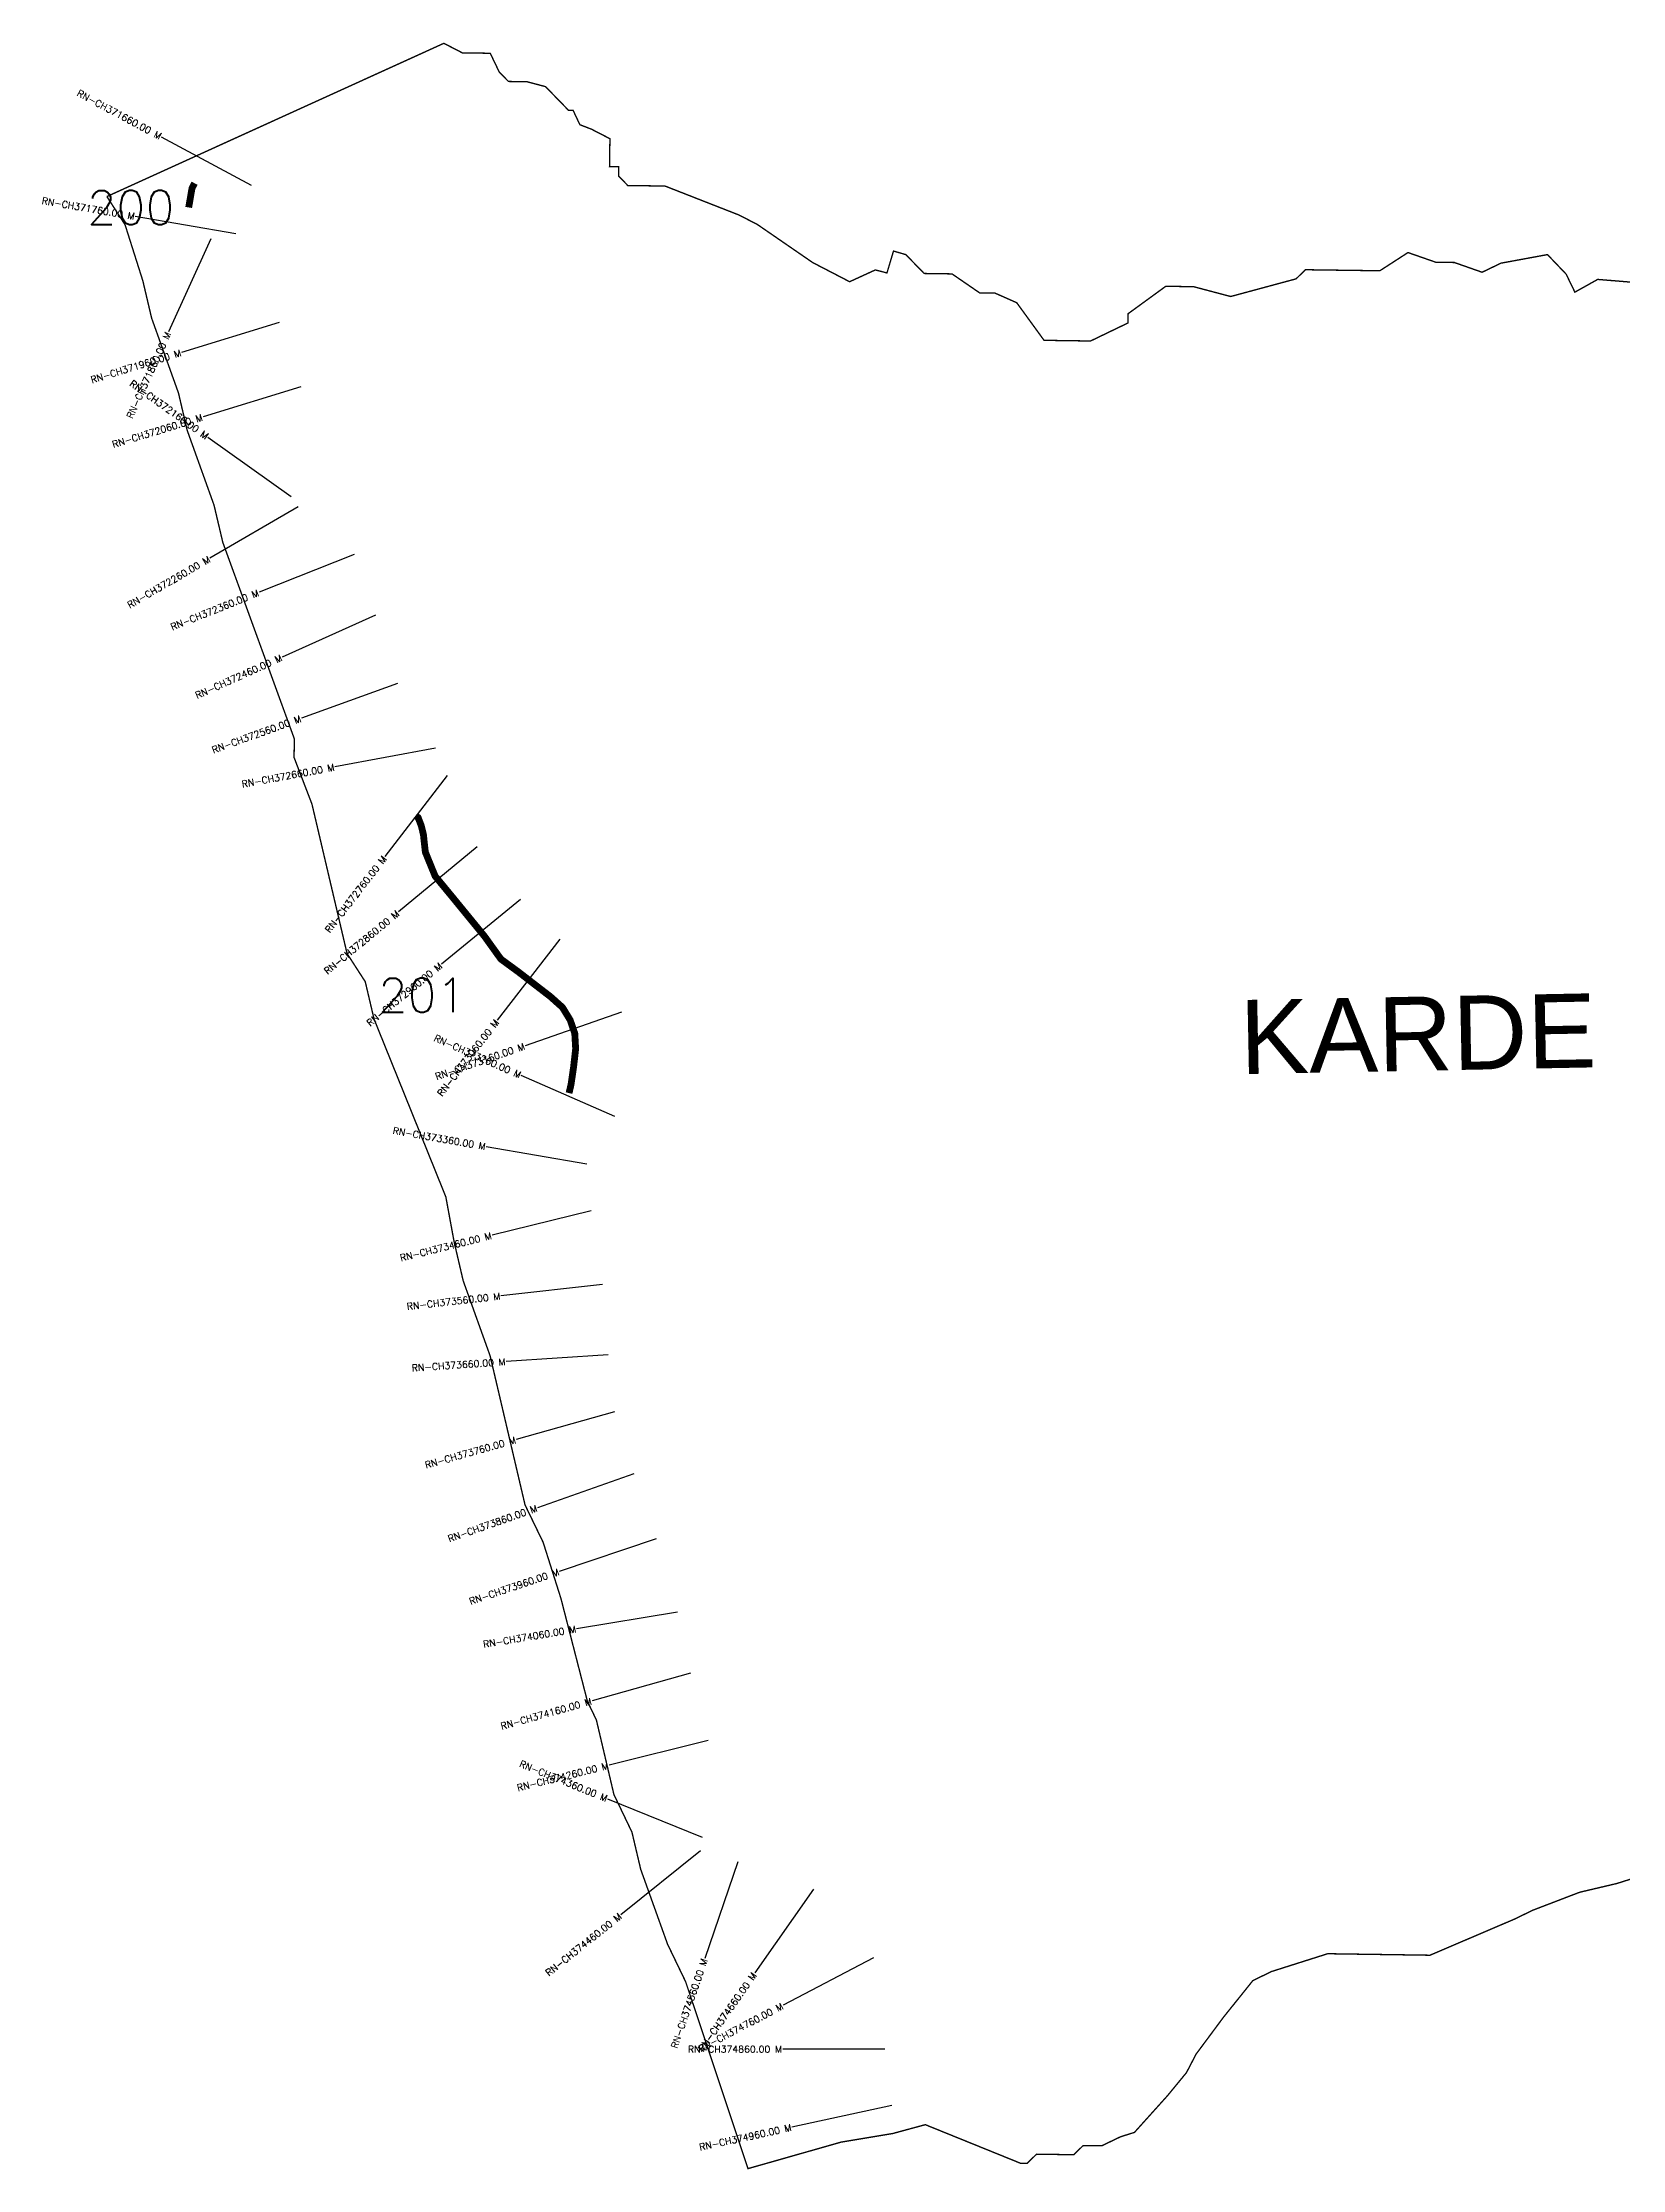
# Model space of a CAD drawing. Header units: metres. Extents: x 300332 to 304741, y 1962191 to 1965462.
# Drawn here: x 300332 to 302651, y 1962191 to 1965312 of the extents above; entities that cross this region are included whole.
import ezdxf
from ezdxf.enums import TextEntityAlignment as Align

# ---------------------------------------------------------------- set-up
doc = ezdxf.new("R2010")
doc.units = ezdxf.units.M
doc.header["$MEASUREMENT"] = 0
for name, color, linetype in [('ARTIFICIALLY PROTECTED', 4, 'Continuous'), ('CS', 134, 'Continuous'), ('CSMark', 6, 'Continuous'), ('VILLAGE NAME', 250, 'Continuous')]:
    doc.layers.add(name, color=color, linetype=linetype)
doc.styles.get("Standard").update_dxf_attribs({"font": 'simplex.shx'})

msp = doc.modelspace()

# ---------------------------------------------------------------- linework, layer by layer
at = {"color": 6, "const_width": 2, "flags": 128}
for points in [[(300426.3, 1965086.2), (300921, 1965311.1), (300948.1, 1965297.1), (300989.1, 1965296.5), (301002.3, 1965269), (301015.8, 1965255.1), (301043.1, 1965254.7), (301070.3, 1965247.5), (301103.9, 1965212.9), (301110.7, 1965212.8), (301120.7, 1965191.6), (301137.6, 1965185.1), (301164.8, 1965171.1), (301164.2, 1965130.1), (301177.8, 1965129.9), (301177.6, 1965116.3), (301191, 1965102.4), (301245.7, 1965101.6), (301354.3, 1965059.1), (301381.4, 1965045.1), (301462.5, 1964989.3), (301516.7, 1964961.2), (301554.4, 1964978.5), (301571.5, 1964974.1), (301581.1, 1965006.2), (301599.2, 1965001), (301626.1, 1964973.3), (301667, 1964972.7), (301707.6, 1964944.8), (301730.1, 1964944.5), (301762, 1964930.4), (301802.1, 1964875.2), (301870.4, 1964874.2), (301925.4, 1964900.7), (301925.6, 1964914.3), (301980.8, 1964954.5), (302021.7, 1964953.9), (302076.1, 1964939.5), (302172.1, 1964965.4), (302185.9, 1964978.8), (302295.1, 1964977.3), (302336.4, 1965004), (302377.2, 1964989.8), (302404.5, 1964989.4), (302445.2, 1964975.1), (302472.8, 1964988.4), (302541.2, 1965001), (302568.6, 1964972.3), (302581.4, 1964945.9), (302614.9, 1964964.6), (302697.6, 1964957.8)], [(302807.8, 1962662.6), (302643.2, 1962610.4), (302588.4, 1962597.5), (302519.8, 1962571.2), (302492.3, 1962557.9), (302368.7, 1962505.1), (302218.5, 1962507.3), (302136.2, 1962481.2), (302108.7, 1962467.9), (302065.4, 1962413.9), (302025.3, 1962359.9), (302011.2, 1962332.8), (301983.4, 1962299), (301934.9, 1962245.1), (301914.3, 1962238.6), (301886.8, 1962225.4), (301859.5, 1962225.7), (301845.6, 1962212.3), (301791.1, 1962213.1), (301777.2, 1962199.6), (301767.5, 1962199.8), (301627.8, 1962256.4), (301579.9, 1962243.4), (301504.6, 1962230.9), (301367.5, 1962191.9), (301275.9, 1962466.3), (301249.4, 1962521.3), (301210, 1962631.1), (301197.1, 1962685.8), (301170.7, 1962740.8), (301144.9, 1962850.4), (301131.7, 1962877.9), (301092.9, 1963028.6), (301066.8, 1963111), (301040.2, 1963165.9), (300992.2, 1963370.8), (300988.8, 1963385.1), (300949.4, 1963494.9), (300943, 1963522.3), (300938.9, 1963539.9), (300936, 1963552.5), (300923.9, 1963618.1), (300864.7, 1963764.8), (300818.5, 1963879.1), (300805.6, 1963933.9), (300778.9, 1963975.2), (300727.4, 1964194.4), (300701.1, 1964263), (300701.5, 1964290.3), (300596.5, 1964578.6), (300583.6, 1964633.3), (300544.2, 1964743.1), (300531.4, 1964797.9), (300492, 1964907.7), (300479.1, 1964962.5), (300453, 1965044.8), (300426.3, 1965086.2)]]:
    msp.add_lwpolyline(points, dxfattribs=at)
at = {"layer": 'ARTIFICIALLY PROTECTED', "const_width": 10, "flags": 128}
for points in [[(300555.1, 1965105.7), (300551.3, 1965098.6), (300547.9, 1965078.8), (300546.4, 1965070.2)], [(300880.1, 1964177.3), (300883.2, 1964174.9), (300887.8, 1964162.9), (300891, 1964149.9), (300893.8, 1964124.1), (300908.2, 1964088.8), (300934.2, 1964057.3), (300980.6, 1964000.6), (301004.7, 1963967.1), (301030.5, 1963948.2), (301077.3, 1963912.1), (301095.1, 1963896.2), (301106.4, 1963877.7), (301113.2, 1963858), (301114.5, 1963835.4), (301111.5, 1963809), (301107.7, 1963782.9), (301104.8, 1963770.4)]]:
    msp.add_lwpolyline(points, dxfattribs=at)
at = {"layer": 'CS'}
for p, q in [((300638.5, 1965102.6), (300506.3, 1965173.4)), ((300615.8, 1965031.4), (300468, 1965056.9)), ((300579, 1965024.2), (300516.8, 1964887.7)), ((300679.1, 1964901.4), (300535.7, 1964857.5)), ((300710.9, 1964806.7), (300567.5, 1964762.7)), ((300696.6, 1964645.4), (300574.6, 1964732.6)), ((300707.3, 1964630.8), (300577.6, 1964555.5)), ((300789.1, 1964561), (300649.7, 1964505.5)), ((300820.6, 1964471.8), (300683.8, 1964410.3)), ((300853, 1964371.5), (300711.9, 1964320.6)), ((300908.6, 1964276.5), (300761.1, 1964249)), ((300926, 1964236.5), (300834.5, 1964117.7)), ((300969.8, 1964132), (300854.3, 1964036.3)), ((301033.5, 1964054.3), (300917.3, 1963959.4)), ((301091.1, 1963996.2), (300999.4, 1963877.5)), ((301181.8, 1963889.2), (301040.2, 1963839.9)), ((301172.1, 1963735.8), (301034.7, 1963796.1)), ((301131, 1963665.9), (300983.2, 1963691.7)), ((301137.3, 1963597.8), (300991.8, 1963561.7)), ((301153.9, 1963489.4), (301004.8, 1963472.7)), ((301162.3, 1963386.4), (301012.6, 1963376.3)), ((301171.7, 1963302.6), (301027.3, 1963261.9)), ((301200, 1963211.7), (301058.5, 1963161.9)), ((301232.7, 1963116.1), (301090.5, 1963068.3)), ((301263.8, 1963008.7), (301115.9, 1962984)), ((301282.9, 1962919), (301138.5, 1962878.4)), ((301309.1, 1962820.1), (301163.5, 1962784)), ((301300.5, 1962677.7), (301161.6, 1962734.3)), ((301298, 1962658.1), (301180.8, 1962564.5)), ((301352.7, 1962642.4), (301304, 1962500.5)), ((301463.7, 1962601.8), (301377.5, 1962479.1)), ((301551.8, 1962501.4), (301419, 1962431.7)), ((301568.4, 1962367.2), (301418.4, 1962367.2)), ((301578.5, 1962284.5), (301431.9, 1962252.7))]:
    msp.add_line(p, q, dxfattribs=at)

# ---------------------------------------------------------------- texts
at = {"char_height": 50, "attachment_point": 1}
for s, insert in [('200', (300397.2, 1965095.1)), ('201', (300824.7, 1963939))]:
    msp.add_mtext_dynamic_manual_height_columns(s, width=84.374, gutter_width=1, heights=[74.2], dxfattribs=dict(at, insert=insert))
at = {"layer": 'CSMark'}
for s, rotation, p in [('RN-CH371660.00 M', 331.8142, (300505.4, 1965173.9)), ('RN-CH371760.00 M', 350.2108, (300467, 1965057)), ('RN-CH371860.00 M', 65.5079, (300516.4, 1964886.8)), ('RN-CH371960.00 M', 17.0443, (300534.8, 1964857.2)), ('RN-CH372160.00 M', 324.4445, (300573.8, 1964733.2)), ('RN-CH372060.00 M', 17.0432, (300566.5, 1964762.4)), ('RN-CH372260.00 M', 30.1558, (300576.8, 1964555)), ('RN-CH372360.00 M', 21.7096, (300648.8, 1964505.1)), ('RN-CH372460.00 M', 24.2011, (300682.8, 1964409.9)), ('RN-CH372560.00 M', 19.8093, (300710.9, 1964320.3)), ('RN-CH372660.00 M', 10.5465, (300760.1, 1964248.8)), ('RN-CH372760.00 M', 52.3908, (300833.8, 1964116.9)), ('RN-CH372860.00 M', 39.6282, (300853.5, 1964035.7)), ('RN-CH372960.00 M', 39.2072, (300916.5, 1963958.8)), ('RN-CH373060.00 M', 52.3124, (300998.8, 1963876.7)), ('RN-CH373260.00 M', 336.3182, (301033.8, 1963796.5)), ('RN-CH373160.00 M', 19.1893, (301039.2, 1963839.5)), ('RN-CH373360.00 M', 350.0829, (300982.2, 1963691.9)), ('RN-CH373460.00 M', 13.9507, (300990.8, 1963561.4)), ('RN-CH373560.00 M', 6.4077, (301003.8, 1963472.5)), ('RN-CH373660.00 M', 3.8748, (301011.6, 1963376.2)), ('RN-CH373760.00 M', 15.7341, (301026.4, 1963261.6)), ('RN-CH373860.00 M', 19.3969, (301057.6, 1963161.6)), ('RN-CH373960.00 M', 18.5666, (301089.6, 1963068)), ('RN-CH374060.00 M', 9.4885, (301114.9, 1962983.9)), ('RN-CH374160.00 M', 15.6984, (301137.6, 1962878.1)), ('RN-CH374260.00 M', 13.9185, (301162.6, 1962783.7)), ('RN-CH374360.00 M', 337.8223, (301160.6, 1962734.7)), ('RN-CH374460.00 M', 38.6271, (301180, 1962563.8)), ('RN-CH374560.00 M', 71.0419, (301303.7, 1962499.6)), ('RN-CH374660.00 M', 54.9038, (301376.9, 1962478.3)), ('RN-CH374760.00 M', 27.6868, (301418.1, 1962431.2)), ('RN-CH374860.00 M', 0.0201, (301417.4, 1962367.2)), ('RN-CH374960.00 M', 12.2383, (301431, 1962252.4))]:
    msp.add_text(s, height=10, rotation=rotation, dxfattribs=at).set_placement(p, align=Align.MIDDLE_RIGHT)
at = {"layer": 'VILLAGE NAME', "insert": (302088.4, 1963906.9), "char_height": 108.748, "attachment_point": 1, "rotation": 1.1028}
msp.add_mtext_dynamic_manual_height_columns('{\\fArial|b0|i0|c0|p34;KARDE}', width=1571.314, gutter_width=543.7, heights=[0], dxfattribs=at)

doc.saveas('drawing.dxf')
